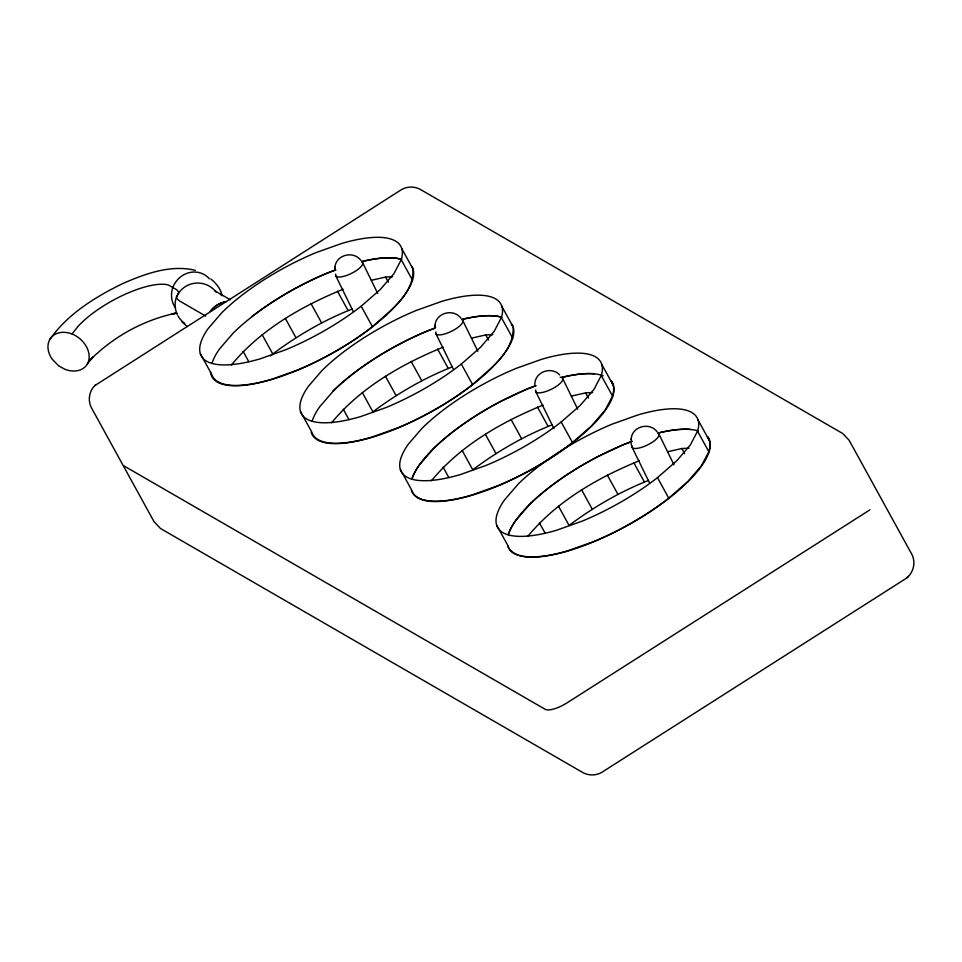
<?xml version="1.0" encoding="UTF-8"?>
<svg xmlns="http://www.w3.org/2000/svg" width="962" height="962" viewBox="0 0 962 962"><rect width="100%" height="100%" fill="white"/><g stroke="black" fill="none" stroke-linecap="round" stroke-linejoin="round"><path stroke-width="1.44" d="M200.336 353.667L211.616 374.182A113.817 37.241 -28.8 0 0 271.741 379.256L297.162 370.202A113.817 37.241 -28.8 0 0 372.45 326.707C389.261 311.183 413.888 294.625 413.035 269.083A113.817 37.241 -28.8 0 0 411.904 266.534A114.141 37.35 -28.8 0 1 323.833 357.84A114.141 37.35 -28.8 0 1 210.51 372.005M300.481 411.52L311.76 432.034A113.817 37.241 -28.8 0 0 371.897 437.109L397.306 428.054A113.817 37.241 -28.8 0 0 472.607 384.572C489.405 369.047 514.045 352.489 513.179 326.948L501.899 306.433M334.884 268.41C334.812 255.086 353.222 250.012 360.834 260.401M435.028 326.274C434.956 312.951 453.367 307.864 460.99 318.254M631.192 439.862C631.12 426.539 649.53 421.464 657.142 431.842M334.836 268.963L334.956 267.232M434.98 326.815L435.113 325.096M534.848 384.764C534.403 372.066 551.178 365.825 559.643 374.891M631.144 440.416L631.264 438.684M401.238 259.728L393.903 273.713L380.243 289.562L361.171 306.193A113.817 37.241 -28.8 0 1 285.882 349.687L260.461 358.742A113.817 37.241 -28.8 0 1 208.177 328.523L221.849 312.674A113.817 37.241 -28.8 0 1 316.197 252.549L341.618 243.494A113.817 37.241 -28.8 0 1 401.238 259.728L412.518 280.243M501.394 317.592L494.047 331.565L480.387 347.414L461.327 364.045A113.817 37.241 -28.8 0 1 386.027 407.539L360.618 416.594A113.817 37.241 -28.8 0 1 308.333 386.387L321.993 370.538A113.817 37.241 -28.8 0 1 416.342 310.413L441.762 301.359A113.817 37.241 -28.8 0 1 501.394 317.592L512.674 338.107M601.25 375.541L593.915 389.514L580.254 405.363L561.183 421.993A113.817 37.241 -28.8 0 1 485.894 465.488L460.473 474.543A113.817 37.241 -28.8 0 1 408.189 444.336L421.861 428.487A113.817 37.241 -28.8 0 1 516.209 368.362L541.63 359.307A113.817 37.241 -28.8 0 1 601.25 375.541L612.529 396.055L605.194 410.028L591.534 425.877L572.462 442.52A113.817 37.241 -28.8 0 1 497.174 486.002L471.753 495.057A113.817 37.241 -28.8 0 1 411.628 489.983L400.348 469.468M697.546 431.18L690.211 445.153L676.551 461.002L657.479 477.645A113.817 37.241 -28.8 0 1 582.19 521.127L556.77 530.194A113.817 37.241 -28.8 0 1 504.485 499.975L518.157 484.126A113.817 37.241 -28.8 0 1 612.505 424.001L637.926 414.947A113.817 37.241 -28.8 0 1 697.546 431.18L708.826 451.695L701.49 465.68L687.83 481.517L668.758 498.16A113.817 37.241 -28.8 0 1 593.47 541.654L568.049 550.709A113.817 37.241 -28.8 0 1 507.924 545.634L496.645 525.12M49.675 339.694C67.605 313.961 95.202 297.017 122.895 283.477C145.37 273.737 170.599 264.358 195.334 270.334M72.114 333.97A22.847 17.244 37.7 0 1 88.829 360.089A22.847 17.244 37.7 0 1 64.418 369.071L58.478 365.644L52.152 359.187A23.052 17.4 37.7 0 1 50.926 337.794A23.052 17.4 37.7 0 1 72.114 333.97L77.633 326.839A59.319 19.408 -28.8 0 1 168.23 284.932L176.311 289.478A99.747 13.66 10 0 1 178.571 293.314L176.491 297.042A22.86 22.643 11.2 0 0 177.2 314.358M87.133 364.333L92.725 357.106L89.971 360.197C113.095 336.772 143.434 320.081 175.649 313.203L171.525 313.889L176.984 313.408M231.397 364.995C260.389 329.786 301.371 306.313 343.085 289.261M331.541 422.847C360.534 387.65 401.527 364.177 443.229 347.126M431.409 480.796C460.401 445.598 501.382 422.126 543.097 405.074M527.705 536.447C556.697 501.238 597.679 477.765 639.393 460.714M94.829 385.594C88.877 391.402 87.626 401.166 91.751 408.369L154.1 521.789L160.534 528.523L581.986 772.065C588.047 775.877 596.212 775.901 602.248 772.041L905.05 579.088C913.443 573.977 916.437 562.121 911.447 553.631L849.097 440.211L842.664 433.477L421.212 189.935C415.151 186.123 406.986 186.099 400.95 189.959L94.829 385.594L95.695 384.836M270.526 355.94L272.763 353.992C297.21 335.702 323.809 320.154 352.26 308.994M908.368 576.406L906.457 578.078M452.405 366.859C423.965 378.018 397.354 393.554 372.907 411.844L362.337 392.604M552.272 424.807C523.821 435.966 497.222 451.503 472.775 469.793L462.205 450.553M648.568 480.447C620.117 491.606 593.518 507.154 569.071 525.432L558.501 506.204M869.901 509.86L567.111 702.813A19.024 6.229 -28.8 0 1 545.165 709.295L123.701 465.764M335.882 270.069L327.477 273.064A113.817 37.241 -28.8 0 0 233.129 333.189L219.456 349.038A113.817 37.241 -28.8 0 0 212.121 363.023M434.632 328.427L427.621 330.928A113.817 37.241 -28.8 0 0 333.273 391.053L319.612 406.902A113.817 37.241 -28.8 0 0 312.265 420.875M535.894 385.882L527.489 388.876L501.046 401.238A113.817 37.241 -28.8 0 0 433.14 449.001L419.468 464.85A113.817 37.241 -28.8 0 0 412.133 478.823M632.19 441.522L623.785 444.516L597.342 456.89A113.817 37.241 -28.8 0 0 529.437 504.641L515.764 520.49A113.817 37.241 -28.8 0 0 508.429 534.475M371.392 280.279L385.546 277.068L392.604 276.743M471.536 338.143L485.702 334.932L492.748 334.608M571.404 396.091L585.557 392.881L592.616 392.556M667.7 451.731L681.854 448.52L688.912 448.196M215.091 290.969L230.363 299.795M205.748 316.113L180.772 301.671A91.486 12.53 10 0 1 176.563 297.511L176.491 297.042A23.088 22.872 11.2 0 1 216.113 292.075M187.253 326.551L182.01 321.945M210.906 279.016C216.161 283.309 220.863 288.925 222.102 295.779M511.363 324.783L513.179 326.948M698.063 420.021L709.331 440.536M681.854 448.52L684.679 453.655M601.767 364.382L613.047 384.896M657.479 477.645L668.758 498.16M633.79 462.71L644.36 481.95M585.557 392.881L588.383 398.003M607.335 475.084L617.917 494.312M561.183 421.993L572.462 442.52M537.493 407.07L548.063 426.298M581.661 489.911L592.231 509.151M485.702 334.932L488.516 340.055M511.038 419.432L521.62 438.672M401.755 248.569L413.035 269.083M461.327 364.045L472.607 384.572M539.429 522.835L545.069 533.092M485.365 434.271L495.935 453.499M437.626 349.122L448.208 368.35M385.546 277.068L388.371 282.203M411.183 361.484L421.753 380.724M361.171 306.193L372.45 326.707M443.133 467.195L448.773 477.453M385.497 376.322L396.067 395.55M337.482 291.258L348.052 310.498M311.027 303.631L321.609 322.859M343.278 409.247L348.917 419.504M285.353 318.458L295.923 337.698M262.193 334.752L272.763 353.992M243.121 351.383L248.761 361.64M659.018 434.271L674.001 464.862M631.938 447.005L649.53 482.9M562.722 378.631L577.705 409.211M535.642 391.366L553.896 428.583M462.854 320.683L477.849 351.262M435.786 333.417L453.379 369.312M362.71 262.83L377.693 293.41M335.63 275.553L353.222 311.447M631.144 443.482L631.433 445.274M611.459 381.12A114.141 37.35 -28.8 0 1 529.328 470.839A114.141 37.35 -28.8 0 1 411.363 490.247M411.88 479.052A114.141 37.35 -28.8 0 1 535.786 385.582M561.976 377.344A114.141 37.35 -28.8 0 1 594.167 373.749M611.147 381.168A113.817 37.241 -28.8 0 1 612.529 396.055M561.796 377.417A113.817 37.241 -28.8 0 1 603.114 375.685M512.073 324.41A114.141 37.35 -28.8 0 1 427.284 413.973A114.141 37.35 -28.8 0 1 311.207 432.359M332.78 391.257A114.141 37.35 -28.8 0 1 435.618 327.705M461.808 319.468A114.141 37.35 -28.8 0 1 501.887 317.292A113.817 37.241 -28.8 0 0 461.94 319.468M251.731 316.69A114.141 37.35 -28.8 0 1 335.461 269.829M361.64 261.58A114.141 37.35 -28.8 0 1 401.719 259.403A113.817 37.241 -28.8 0 0 361.784 261.604M707.755 436.76A114.141 37.35 -28.8 0 1 625.625 526.479A114.141 37.35 -28.8 0 1 507.659 545.887M508.176 534.692A114.141 37.35 -28.8 0 1 632.082 441.233M658.273 432.984A114.141 37.35 -28.8 0 1 690.463 429.401M707.443 436.82A113.817 37.241 -28.8 0 1 708.826 451.695M658.092 433.056A113.817 37.241 -28.8 0 1 698.051 430.88M220.454 294.24A144.011 19.733 10 0 1 221.368 295.226M175.553 308.008A22.847 21.176 -61.6 0 1 172.907 287.205A23.064 21.368 -61.6 0 1 209.427 278.836M184.764 323.388A22.86 22.643 11.2 0 1 177.862 315.68M209.932 311.58A23.052 21.368 -60 0 1 224.483 302.116M462.037 319.709A14.983 4.774 -26.1 0 1 450.733 331.662A14.983 4.774 -26.1 0 1 435.882 331.998M211.472 310.413A22.823 21.164 -60 0 1 226.202 301.635M560.209 377.176A14.983 4.774 -26.1 0 1 552.344 388.744A14.983 4.774 -26.1 0 1 535.738 389.947M658.188 433.297A14.983 4.774 -26.1 0 1 646.885 445.262A14.983 4.774 -26.1 0 1 632.034 445.586M361.88 261.844A14.983 4.774 -26.1 0 1 350.577 273.809A14.983 4.774 -26.1 0 1 335.726 274.146"/></g></svg>
